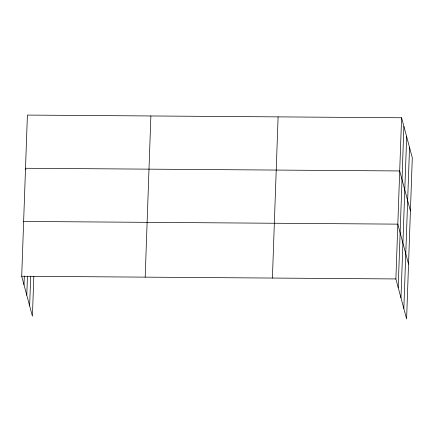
<?xml version="1.0" encoding="UTF-8"?>
<svg xmlns="http://www.w3.org/2000/svg" width="434" height="434" viewBox="0 0 434 434"><rect width="100%" height="100%" fill="white"/><g stroke="black" fill="none" stroke-linecap="round" stroke-linejoin="round"><path stroke-width="0.65" d="M33.825 276.317L32.414 316.234L21.7 276.252L27.396 115.075L401.586 117.766L412.3 157.748L406.604 318.925L395.889 278.943L401.586 117.766M24.011 284.872L24.32 276.078M26.783 295.223L27.45 276.279M29.642 305.883L30.695 276.116M145.184 277.136L150.88 115.965M272.411 278.053L278.102 116.876M398.2 287.563L403.897 126.392M400.978 297.914L406.669 136.743M403.832 308.574L409.528 147.403M23.637 221.448L397.826 224.139L408.54 264.127M21.7 276.252L395.889 278.943M410.423 210.94L399.709 170.953L25.514 168.262L25.845 169.493"/></g></svg>
